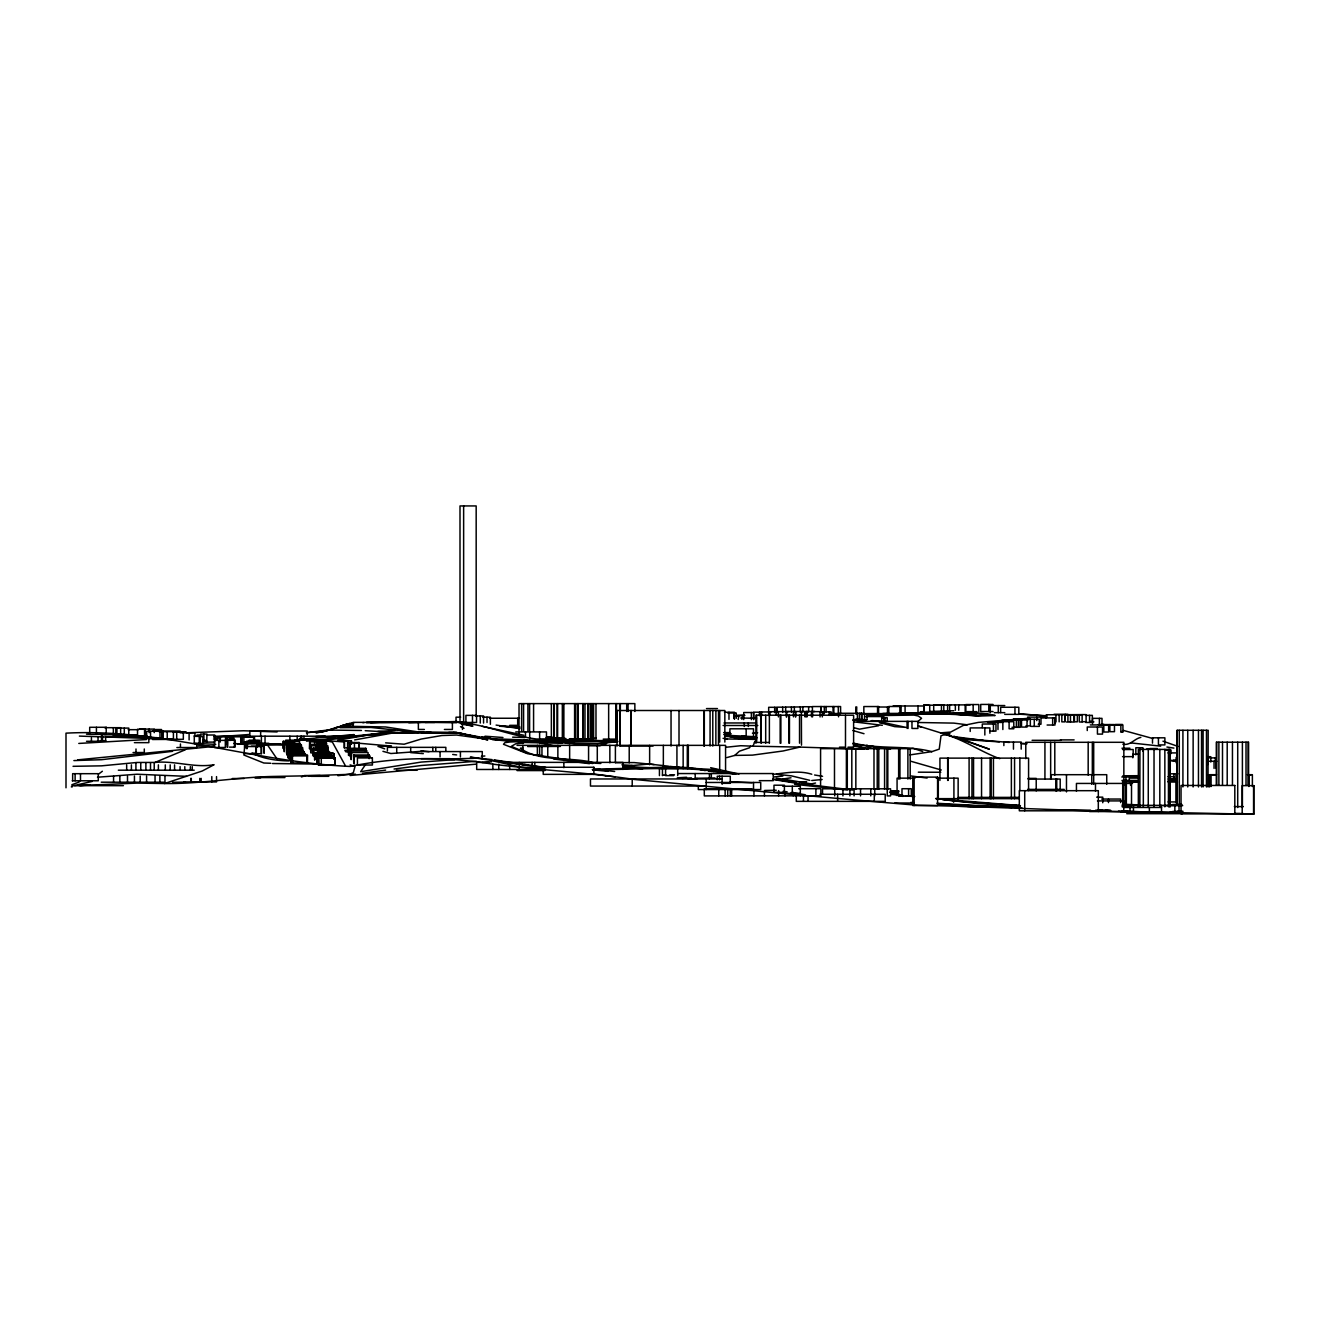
<?xml version="1.0" encoding="UTF-8"?>
<svg xmlns="http://www.w3.org/2000/svg" width="1320" height="1320" viewBox="0 0 1320 1320"><rect width="100%" height="100%" fill="white"/><g stroke="black" fill="none" stroke-linecap="round" stroke-linejoin="round"><path stroke-width="1.5" d="M738.193 719.499L738.853 715.869L735.158 715.918M741.889 719.334L742.533 715.77M725.719 747.285L740.751 745.717L753.01 746.179L754.479 742.385L769.379 742.5M754.479 742.385L756.393 739.398L726.677 738.969M261.558 753.72L261.558 746.608L244.678 746.51L243.87 755.023L263.818 763.01L270.765 763.273M364.832 765.567L360.673 771.672L421.129 762.085L454.674 759.66M750.601 746.163L749.545 747.747L739.447 751.195L734.745 755.419L726.742 757.597M876.216 749.067L879.153 747.466L890.554 748.918M607.283 741.988L616.423 740.916M917.73 721.743L921.558 718.311L918.307 716.017L914.001 715.093L867.009 715.77M1122.858 744.216C1130.431 745.784 1134.375 738.639 1140.843 737.385M102.366 771.243L98.472 774.213M344.751 725.62L352.902 723.145L322.789 731.808M73.046 766.309L101.508 765.847L137.032 762.465L154.968 762.432L185.493 749.71M382.932 751.327L390.901 753.522L423.142 751.179M584.974 738.755L579.381 739.744L537.207 739.645L568.92 743.539L598.686 743.704L617.941 741.592M154.968 762.432C174.751 760.435 194.551 768.207 214.087 764.709L202.257 770.995L164.538 783.535L137.032 783.106L80.438 785.515M533.709 765.551L532.587 766.012L545.82 767.695M71.857 784.723L79.15 782.034M909.925 754.908L931.804 751.641L939.23 749.133L940.995 735.784L945.797 734.201L951.258 735.735M570.455 738.672L589.644 739.447L595.98 737.863M326.65 730.653L337.969 726.94M301.405 776.952L304.821 775.846L355.41 774.163M336.088 727.65L350.097 723.212M606.606 743.589L599.824 745.767L590.271 745.668L562.683 742.054L507.656 740.569L492.162 739.266L456.637 732.616L422.35 732.551L385.621 726.973L346.054 726.231L351.301 724.564M340.725 726.115L347.308 724.069L342.061 725.637M527.67 746.542L560.439 746.427M306.388 732.715L333.052 729.366L319.77 731.957M931.804 751.641L931.887 751.624C906.031 744.958 879.433 749.628 853.166 743.044M802.329 783.601L808.335 784.542L815.545 783.024M71.61 786.176L92.251 781.374M316.222 733.095L319.473 732.286M864.138 749.149L799.887 747.103L783.106 750.981L752.532 755.122L734.745 755.419M908.243 749.001L913.06 748.324L922.697 751.509M354.635 739.926L393.426 732.88M940.483 732.864L950.614 732.088L963.188 725.472L978.351 722.403L1028.89 718.278M320.892 731.989L325.132 731.115L307.23 732.583M944.443 734.613L949.922 733.557L945.368 732.798M374.072 734.019L337.557 740.289L348.216 741.246M385.621 732.864L316.602 741.23M730.768 734.035L725.356 735.223L755.931 736.774L750.189 738.21L752.879 739.381M516.978 741.081L504.9 742.665L503.481 744.298L527.67 753.753L592.779 763.505M461.257 724.069L472.956 726.099L456.637 721.957L366.25 722.502L456.637 721.908L471.999 723.509L456.637 721.512L425.089 722.353L457.644 722.04M522.885 747.978L520.327 748.259C540.936 763.059 571.791 755.997 595.452 763.24L600.831 763.471M878.641 725.719L859.452 729.168L854.238 727.815M776.259 778.321L782.777 779.047L791.01 777.777M306.504 741.147L385.621 732.683L456.637 732.649L479.407 737.336M822.129 779.51L811.767 780.516M705.226 770.665C677.539 763.29 650.678 770.319 622.858 766.425L649.11 764.016L668.53 766.21M362.488 773.256L385.621 770.121M394.053 769.032L421.129 765.517L476.371 761.26M172.54 751.327L101.508 759.709L73.887 760.584M380.605 722.353L434.692 722.419M772.662 774.394C785.548 773.025 798.963 770.187 811.767 774.23M331.007 730.076L361.449 730.471M782.809 776.044L774.196 776.952M354.04 734.58L294.739 740.025M89.958 784.872L74.86 785.879M352.044 723.178L347.127 724.35L353.677 723.723L340.098 727.699L370.986 727.452L418.358 732.501M282.628 744.876L260.106 745.222M1009.355 742.467L957.412 738.061M97.482 777.216L137.032 774.23L186.532 776.341M249.282 734.481L213.708 737.088M607.596 741.576L562.683 742.054M481.404 756.278L484.869 755.981M390.984 746.229L377.965 746.394L384.73 748.885M213.972 746.427L77.715 759.858M304.821 775.846L275.534 776.408C238.293 776.919 201.745 783.981 164.538 783.535M688.363 779.229L697.438 778.553M350.097 775.483L476.371 764.131M677.308 777.827L686.565 777.249M78.787 743.44L146.454 739.546M852.803 720.241L866.893 719.812L855.673 719.169M682.11 778.42L691.482 777.843M365.211 730.686L377.834 731.428L395.175 730.405M370.59 722.683L393.64 721.693M551.842 736.956L547.189 737.154L563.178 738.705M482.13 762.448L491.502 761.855M354.536 735.405L315.81 736.577M425.452 732.567L430.98 732.254M723.756 734.563L727.287 734.365M617.529 740.223L563.178 741.361L492.162 738.738L498.349 739.876M492.162 739.546L522.819 742.451L562.139 743.292M186.351 732.798L243.556 730.752L277.101 731.94M730.95 733.706L725.076 734.003L728.013 734.266M447.348 758.934L473.517 758.373M362.769 722.667L364.072 722.601M695.095 778.272L714.962 777.942M282.628 744.48L260.337 743.556M669.718 774.956L674.52 774.757M753.769 732.864L757.663 732.715M744.661 715.457L736.741 715.654M744.678 715.209L736.791 715.39M502.953 737.5L484.984 736.213L491.04 738.474L481.8 736.758M512.639 737.17L525.03 737.566M608.124 771.342L592.531 769.824C640.414 769.543 688.446 765.27 735.884 774.13M408.771 722.716L421.129 722.353M920.287 711.744L924.231 711.629M930.138 711.447L953.816 710.737M938.668 712.305L898.772 713.196M281.193 744.101L259.99 743.572M752.449 733.211L756.162 733.111M1041.562 717.304L1047.057 717.156M662.458 775.137L666.088 775.038M831.683 714.351L839.487 714.186M594.297 769.18L640.332 767.992M385.621 732.963L409.183 732.485M782.777 779.047L799.309 781.819L806.602 781.671M955.928 806.239L1000.362 807.13M831.484 714.252L839.388 714.12M882.799 713.46L888.789 713.361M172.54 782.298L185.427 782.083M1018.941 807.13L1005.163 807.279M764.775 790.449L776.259 790.267M967.543 806.438L1019.353 806.305M940.814 772.266L918.307 772.183M1240.173 813.598L1234.002 813.598L1243.621 813.648M348.348 750.304L344.85 750.337L345.906 751.888L348.711 751.856M914.529 796.24L898.672 796.01L903.226 796.356M986.568 806.751L1019.089 806.602M152.476 739.513L172.54 739.381M400.669 732.567L424.149 732.369M385.621 745.701L386.991 745.684M860.475 713.51L864.418 713.493M393.871 721.875L456.637 722.634M860.689 713.74L904.579 713.625M861.085 713.971L918.307 713.823C937.926 712.074 957.627 716.578 976.981 713.46L860.904 713.724M1227.765 813.796L1254 814.011M993.019 704.434L980.727 704.434L980.727 711.529L993.019 711.529M928.389 704.847L923.934 704.847L923.934 711.942M970.167 704.88L949.641 704.913L949.641 712.008M942.001 705.061L950.714 705.061M940.88 705.226L923.802 705.226L923.802 712.321L940.88 712.338M1004.784 705.557L990.28 705.557L990.28 712.652M893.095 705.986L923.918 705.986M812.542 706.728L802.857 706.728L802.857 712.058M803.088 706.926L785.713 707.058L785.582 712.486M878.443 707.025L888.954 707.025M785.582 707.173L777.199 707.173L777.199 712.486M706.464 708.576L717.453 708.576M814.836 711.463L805.612 711.463L805.612 716.793M789.278 711.579L769.989 711.711L769.989 715.259M976.948 711.645L965.844 711.645L965.844 704.55L978.829 704.55L978.829 711.645M771.012 711.958L761.112 711.958L761.145 743.177L761.095 715.209M724.433 712.255L734.464 712.255L734.464 719.351M942.001 712.173L947.611 712.173L947.611 705.061M994.274 712.652L1004.784 712.652M727.699 713.014L736.246 713.014L736.246 718.344M901.082 713.097L918.01 713.097L918.01 705.986M860.673 714.021L867.025 714.021L867.025 719.351M1004.734 714.367L1018.826 714.367L1018.826 707.256L1000.643 707.256L1000.643 712.586M1054.02 714.318L1067.913 714.318L1067.913 721.413M1066.445 714.912L1073.737 714.912L1073.737 722.023L1066.445 722.023M1075.965 714.912L1082.103 714.912M1085.667 715.357L1092.349 715.357L1092.349 722.469L1085.667 722.469M475.382 715.952L483.565 715.952L483.565 723.046M865.59 716.562L883.724 716.562L883.724 721.875M460.663 717.189L456.027 717.189L456.027 720.753M482.74 717.189L490.38 717.189L490.38 724.301M881.595 717.766L887.238 717.766L887.238 721.314M1041.529 717.932L1055.34 717.932L1055.34 723.244M489.704 718.245L519.519 718.245M1013.447 718.773L1030.342 718.773L1030.342 725.868L1025.953 725.868M1023.314 719.301L1039.302 719.301L1039.302 726.396L1030.804 726.396M853.281 719.614L863.973 720.043M1009.14 719.961L1027.026 719.961L1027.026 727.072L1021.515 727.072L1021.515 719.961M1001.913 720.192L1020.211 720.192L1020.211 727.303L1012.011 727.303M857.307 721.363L917.895 721.363L917.895 728.458L911.971 728.458L911.971 721.363M994.801 721.693L1013.793 721.693L1013.793 728.788L1009.107 728.788L1009.107 721.693M1082.152 721.693L1086.096 721.693L1086.096 714.598L1046.282 714.763L1046.282 718.311M987.591 722.436L1002.853 722.436L1002.853 729.531M460.004 722.568L467.214 722.568M723.987 722.964L756.558 722.964M1038.18 724.202L1040.985 724.202L1040.985 717.106L1027.653 717.106L1027.653 720.654M1098.421 724.564L1114.476 724.564L1114.476 731.676L1109.872 731.676L1109.872 724.564M1115.367 724.449L1122.462 724.449M1090.32 724.928L1108.651 724.928L1108.651 732.022L1103.817 732.022L1103.817 724.928M1047.106 725.027L1054.977 725.027L1054.977 717.932M1109.014 725.092L1122.924 725.092L1122.924 732.204L1120.861 732.204L1120.861 725.092M509.702 725.34L517.688 725.34L517.688 718.245M723.096 725.488L757.812 725.488M104.544 727.683L120.631 727.683L120.631 734.778L104.544 734.778M118.8 728.095L128.782 728.095L128.782 735.207L113.289 735.207M139.606 729.102L154.209 729.102L154.209 732.649M128.123 729.679L138.451 729.679M153.945 729.531L161.618 729.531M424.38 729.448L418.374 729.448L418.374 722.353M444.394 729.448L452.397 729.448L452.397 722.353M153.978 730.57L156.998 730.57M152.427 730.851L163.218 730.851L163.218 737.946L152.427 737.946M163.367 731.082L180.163 731.082M989.736 731.115L995.957 731.115L995.957 724.02L982.294 724.02L982.294 727.567M1121.34 731.56L1122.462 731.56M158.994 731.643L186.07 731.742M515.773 731.923L546.48 731.923L546.48 739.018L540.952 739.018M172.706 732.22L183.331 732.22L183.331 739.315L166.683 739.315M723.64 732.6L729.663 732.6M180.147 732.831L194.914 732.831L194.914 736.379M86.526 734.201L89.859 734.201M197.01 735.009L199.633 735.009M206.728 735.009L214.698 735.009L214.698 742.104L203.181 742.104M742.104 735.9L746.163 735.9L746.163 728.805M139.606 736.213L147.213 736.213M214.071 736.197L325.281 736.197M225.786 736.329L244.745 736.329M116.143 736.774L147.642 736.642M106.524 736.923L121.11 736.923M242.732 737.253L254.529 737.253L254.529 740.817M141.356 737.665L156.998 737.665M217.024 738.061L220.621 738.061M158.994 738.755L173.415 738.755L173.415 731.643M169.306 738.853L173.052 738.853M213.526 739.002L217.569 739.002M571.015 739.117L591.509 739.117L591.509 703.61M603.223 739.117L616.473 739.117L616.473 703.61M227.106 740.041L235.042 740.041L235.042 747.136L229.532 747.136M1060.372 739.893L1074.117 739.893M249.084 740.322L259.693 740.322L259.693 745.652M285.714 740.173L325.413 740.173L325.413 743.721M1032.091 740.322L1061.148 740.322M248.589 740.619L258.472 740.619L258.472 745.948M97.515 740.916L105.897 740.916M203.676 741.163L206.959 741.163M246.741 741.163L256.806 741.163L256.822 747.252M86.526 741.295L98.043 741.295L98.043 737.748M256.822 741.922L244.547 741.922L244.547 747.252M284.493 742.12L294.855 742.12M256.542 742.516L245.834 742.516L245.834 747.846M134.392 742.648L148.846 742.648L148.846 739.084M316.701 743.044L326.568 743.044L326.568 746.592M268.867 743.308L261.393 743.308L261.393 736.197M300.036 743.44L284.163 743.44L284.163 748.77M1021.416 743.688L1027.043 743.688M237.121 743.82L242.22 743.82L242.22 736.725L220.258 736.725L220.258 742.054M256.789 743.869L246.972 743.869L246.972 747.417M326.304 744.397L310.629 744.397L310.629 751.509M517.028 745.355L725.571 745.355L725.571 770.583M301.521 745.8L286.506 745.8L286.489 753.274M310.53 745.816L327.822 745.816L327.822 751.13M198.017 746.097L213.592 746.097M653.103 746.014L619.921 746.014L619.921 710.506M753.01 746.179L799.887 747.103M251.394 746.212L264.115 746.212L264.115 753.308L263.522 746.212M286.836 746.807L301.67 746.807L301.67 750.354M316.222 746.872L326.683 746.872M839.487 747.169L845.493 747.169L845.493 715.209M848.001 747.169L853.611 747.169L853.611 715.209L755.931 715.209L755.931 743.177M176.863 747.533L196.746 747.533L196.746 743.985M286.489 747.945L302.858 747.945M327.921 747.994L313.087 747.994L313.087 755.089M347.985 747.862L344.536 747.862L344.536 740.751M1121.967 748.226L1129.936 748.226M1149.852 748.539L1157.409 748.539M286.935 748.902L302.742 748.902M1146.832 748.902L1154.653 748.902M365.822 749.743L350.394 749.743L350.394 756.838L350.839 749.743M1122.528 749.529L1133.17 749.529L1133.17 756.64L1122.528 756.64M1165.279 750.073L1171.022 750.073L1171.022 753.621M315.463 750.486L328.531 750.486M287.562 750.783L303.369 750.783L303.369 754.347M351.862 750.948L367.108 750.948M287.644 751.591L303.996 751.591L303.996 755.155M421.129 751.575L482.262 751.575L482.262 758.67M317.427 751.789L329.686 751.789M287.793 752.416L303.781 752.416M133.056 752.532L144.292 752.532L144.292 748.985M314.209 752.911L310.86 752.911L310.86 745.816M333.118 752.796L314.572 752.796L314.572 759.891M1167.986 752.911L1176.879 752.911L1176.879 758.241M251.394 753.308L256.047 753.308M305.233 753.423L289.212 753.423L289.212 758.736M244.678 753.605L261.178 753.72L261.178 746.608M305.563 754.099L290.268 754.099L290.268 759.429M1138.747 754.248L1132.807 754.248L1132.807 757.795M331.749 754.693L317.344 754.693L317.51 762.795M290.812 755.188L307.527 755.188L307.477 762.976L292.099 762.976L292.099 755.881L307.477 755.881M332.195 755.683L316.981 755.683L316.981 762.795M353.875 755.815L369.864 755.815M332.145 756.294L318.054 756.294L318.054 761.623M353.842 756.607L369.979 756.607M1206.876 756.707L1210.803 756.707L1210.803 762.036M333.811 757.152L318.632 757.152L318.813 765.072M372.421 757.928L357.423 757.928L357.423 765.022L372.421 765.022L372.355 757.928M1209.285 757.894L1216.264 757.894M421.129 758.67L450.252 758.67M1173.315 760.023L1176.879 760.023M1206.958 761.277L1216.825 761.277M488.978 762.366L476.685 762.366L476.685 769.477L544.582 769.477M592.383 769.477L600.534 769.477M118.338 770.187L194.205 770.187M396.363 770.269L417.103 770.269M517.028 770.583L544.913 770.583M677.704 773.553L773.256 773.553L773.256 780.664L759.28 780.664M1169.734 773.801L1177.82 773.801M1216.545 774.691L1209.945 774.691L1209.945 786.522M1247.4 774.724L1252.383 774.691L1252.383 786.522M1208.031 775.054L1215.819 775.054M1249.347 775.054L1250.799 775.054M304.326 775.533L320.215 775.533M673.662 775.615L665.577 775.615L665.577 768.52M1122.841 775.78L1139.044 775.698M308.83 775.912L322.228 775.912M311.025 776.325L328.828 776.325M1167.986 776.704L1173.744 776.704L1173.744 780.252M1121.818 776.985L1138.896 776.985M255.04 777.562L284.971 777.562M254.909 777.81L260.65 777.81M915.024 778.156L897.072 778.156L897.072 795.597M936.193 778.156L958.139 778.156L958.139 799.474M1139.176 778.09L1129.309 778.09L1129.309 781.638M232.353 778.519L244.117 778.519M1028.164 778.387L1036.216 778.387L1036.216 790.894M1168.233 778.717L1176.499 778.717M722.122 778.965L590.469 778.965L590.469 786.06L706.183 786.06M1028.049 779.064L1060.207 779.064L1060.207 790.894M1176.054 779.427L1168.332 779.427L1176.928 779.476M1121.967 780.417L1137.576 780.417M1169.701 780.417L1174.932 780.417M72.221 780.78L98.274 780.78L98.274 773.685L72.65 773.685L72.65 780.78M1127.23 781.275L1137.477 781.275M1167.952 781.226L1173.595 781.226M1122.38 781.836L1137.675 781.671M101.244 782.199L164.967 782.199L164.967 776.111M183.992 781.918L216.529 781.918L216.529 776.606M1139.011 782.034L1131.52 782.034L1131.52 804.986M1168.084 782.034L1177.489 782.034M706.183 782.463L760.732 782.463L760.732 789.558L698.313 789.558L698.313 786.01M722.122 783.321L730.273 783.321L730.273 776.226L717.255 776.226L717.255 779.773M1132.51 783.436L1076.443 783.436L1076.443 791.191M79.035 785.664L123.404 785.664M782.71 786.241L800.316 786.241L800.316 795.795M71.329 786.918L72.237 786.918M798.683 788.7L820.858 788.7L820.858 795.795L704.303 795.91L704.303 788.799L724.68 788.799M751.921 788.799L725.142 788.799L725.142 795.91M1027.587 789.393L1064.234 789.393M891.429 791.274L898.639 791.274M784.393 792.313L773.982 792.313L773.982 785.202L784.393 785.202L784.393 793.353M782.71 793.353L800.316 793.353M819.885 794.26L885.208 794.26L885.208 801.356L796.29 801.356L796.29 796.026M905.289 795.811L911.278 795.811L911.278 788.716L901.989 788.716L901.989 795.811M1096.672 797.164L1102.761 797.164L1102.761 802.741M958.287 797.379L1019.155 797.379M938.305 798.649L1018.908 798.649M1101.672 799.045L1120.664 799.045L1120.664 802.593M942.183 799.474L946.176 799.474M1097.448 800.91L1123.749 800.91L1123.749 811.569L1089.528 811.569M1168.035 801.933L1177.341 801.933M1172.539 804.474L1181.977 804.474M1169.701 805.15L1173.332 805.15M1012.786 805.761L1018.908 805.761M1163.415 805.662L1182.703 805.662M1126.719 806.602L1130.63 806.602M1234.332 806.602L1243.308 806.602M1123.32 807.46L1161.517 807.46M1059.432 810.183L1090.568 810.183M1095.682 810.183L1102.761 810.183M1098.322 810.81L1019.32 810.81L1019.32 790.68L1098.322 790.68L1098.322 811.569M1177.258 811.255L1182.918 811.255M1181.977 811.569L1172.539 811.569L1182.093 811.717M1121.307 812.196L1161.517 812.196M1182.918 812.262L1172.87 812.262L1183.034 812.608M1163.415 812.757L1182.703 812.757M1126.719 813.697L1182.291 813.697M1243.522 813.697L1234.2 813.697L1237.929 814.06M831.501 713.658L839.388 713.658M897.286 713.889L953.816 713.988L975.397 715.572L991.468 714.813L975.43 713.394L918.307 713.592C943.437 715.704 970.563 709.648 995.148 715.506L978.005 716.1L953.816 714.12L877.404 713.955M890.818 791.043L898.887 791.043M912.961 803.038L894.795 802.989M830.247 713.674L839.207 713.707M1018.924 714.169L1046.545 715.754M1155.874 812.196L1237.929 813.928M1138.797 805.414L1121.95 805.216M1129.359 806.767L1131.389 806.784L1122.016 806.685M1181.318 812.674C1093.603 812.212 1006.005 806.982 918.307 805.315C823.515 797.593 728.887 788.403 634.211 779.443C587.053 772.348 539.402 770.22 492.162 764.049C444.906 756.409 397.023 756.69 350.097 766.441C254.611 762.3 162.459 727.963 66 733.161L66 787.809M448.751 732.435L456.637 732.501L487.757 739.909L467.89 735.124L485.314 738.986L456.637 735.025L441.853 735.52L421.129 739.068L404.151 744.216L385.621 742.846M650.017 767.745L627.066 766.837M421.129 732.517L456.637 732.666L462.445 734.151L456.637 732.748L421.129 732.468L388.509 733.012L373.263 735.075L363.478 734.992M79.381 736.098L172.54 739.249M740.751 718.03L756.525 718.278M918.307 722.502L953.816 723.112L967.329 724.812M724.597 736.428L757.086 737.632M756.574 738.804L738.391 738.424L729.679 736.61M318.483 764.082L272.464 763.521M598.686 769.692L614.658 771.49M398.046 732.517L377.834 731.428M615.978 762.679L634.211 762.581L654.11 764.577M1170.048 812.212L1179.948 812.526M1176.384 812.526L1182.72 812.641M897.765 792.33L889.795 792.165L898.87 793.221M117.975 734.547L137.032 735.042M891.214 791.637L898.573 791.818M1227.6 813.763L1235.817 814.011M1178.265 812.542L1182.126 812.641M730.422 781.654L752.004 782.793M1181.779 812.592L1174.569 812.394M1122.594 804.21L1138.847 804.919M565.95 738.523L551.331 737.583M937.711 803.979L978.054 805.959M193.908 743.341L215.77 744.364M411.493 752.68L423.308 753.637M891.165 793.056L896.528 793.27M1181.911 812.51L1172.787 812.13M739.002 774.015L720.39 769.89L680.394 767.712M971.157 806.371L937.992 804.606M500.049 725.934L519.783 726.775M500.164 726.247L519.832 727.765M288.865 760.897C276.49 760.732 263.208 758.769 252.4 753.34M1145.776 812.031L1123.37 810.876M1135.53 811.866L1121.984 811.074M317.823 736.676L335.593 738.029M1018.759 805.662L953.816 801.025L936.573 798.452M1020.459 805.893L978.879 803.632L935.616 798.501M936.903 803.269L1012.028 807.477M1018.891 713.674L1046.859 716.116M453.222 732.485L457.43 732.847M999.603 806.355L1021.861 807.774M534.616 768.603L544.351 769.114M1020.014 805.778L1005.856 805.035M616.06 741.823L569.349 738.771M621.934 764.824L632.214 765.418M1173.018 811.948L1181.169 812.41M1019.881 805.53L936.21 798.748M999.322 741.889L960.894 739.299M1110.351 810.579L1099.23 809.837M1118.452 811.123L1126.57 811.651M337.936 775.698L350.097 774.147L353.347 772.645L355.014 766.474L350.097 764.89M1122.974 805.678L1129.095 806.074M1124.409 805.546L1131.389 806.009M1123.468 805.86L1131.389 806.388M900.751 795.3L890.918 794.376M910.404 795.976L914.249 796.257M911.031 796.372L914.661 796.636M1105.236 809.968L1110.747 810.364M708.691 771.111L734.448 773.866M794.574 784.294L847.275 790.004M605.253 775.698L615.367 776.886M1021.02 743.308L1024.848 743.606M344.223 741.988L324.621 740.454L332.376 742.071L345.46 765.897M202.653 740.091L206.25 740.371M542.487 755.683L533.528 754.858M546.001 767.547L494.059 759.908M872.173 720.605L881.034 721.38M604.725 741.823L582.763 740.239L544.913 740.025L551.777 741.675M391.528 746.097L350.097 742.451L349.932 749.611L350.097 742.516M871.183 720.654L878.592 721.314M1123.27 804.655L1131.273 805.365M776.572 774.246L791.554 775.896L809.77 780.334M642.659 768.884L623.271 767.052M964.722 738.771L955.581 737.797M548.031 738.16L556.842 739.332M299.409 738.49L316.503 740.041M492.162 759.627L470.316 757.168L489.637 760.138L520.822 767.184L544.087 767.91L494.142 760.386M852.736 790.053L808.335 784.542M233.921 743.424L243.556 744.381M953.816 736.626L983.466 740.421M927.118 778.058L910.553 775.896M1169.966 760.303L1176.054 760.947M910.916 802.379L914.347 802.758M1160.676 746.146L1130.861 742.912M1168.728 760.353L1174.239 760.947M522.918 764.626L526.647 764.989L524.601 764.395M669.718 766.342L679.305 767.497L676.236 766.969M421.129 750.766L429.016 751.69M452.694 754.462L456.637 754.924M853.974 721.875L882.337 725.29M540.16 739.398C515.196 737.121 491.898 726.858 467.115 723.343M590.749 773.635L608.784 775.962M496.106 725.092L519.783 728.607M890.868 793.815L902.962 795.349M674.504 766.936L678.86 767.514M494.092 760.567L527.67 765.369M550.688 738.408L546.018 737.517M538.345 766.87L544.071 767.662M482.212 726.297L523.908 735.273M1089.957 721.248L1093.9 721.858M1166.897 747.037L1173.892 748.093M589.446 763.686L553.377 758.934M796.307 782.678L772.827 779.031M713.905 771.474L695.277 768.587M194.089 735.834L197.389 736.329M783.189 791.241L787.182 791.868M791.175 792.511L805.117 794.722M853.462 746.097L866.497 748.011L870.639 747.499L866.877 745.156M814.605 775.005L822.574 776.308M459.938 733.178L463.914 733.837M852.885 743.886L877.288 747.565L871.15 745.734M809.837 785.384L773.454 779.542M524.255 739.909L537.587 742.434M589.644 739.447L593.934 740.173M723.063 738.309L727.056 738.986M799.309 781.819L810.892 783.849M258.835 743.737L267.762 745.321L277.266 759.313M539.022 742.549L554.053 745.932M990.38 804.441L996.105 806.173M710.655 767.679L720.39 769.89M941.308 770.005L910.916 761.277M1153.086 738.573L1123.501 730.438M1162.953 741.18L1178.116 746.46M852.868 730.521L864.022 733.706M853.891 744.942L867.966 749.331M1101.787 723.921L1105.731 725.109M918.307 725.951L959.128 738.589M945.07 734.448C964.375 739.992 980.941 751.773 999.718 758.686M918.307 726.182L921.591 727.237M953.816 736.84L989.34 749.183L953.816 736.23M525.525 752.532L511.335 746.328L515.724 743.803L523.545 742.929L522.819 742.451M460.482 726.677L464.013 728.36M1253.571 785.631L1253.571 814.044M1248.885 774.691L1248.885 786.522M1248.588 785.103L1248.588 742.203L1216.314 742.203L1216.314 785.103M1248.159 742.203L1248.159 785.103M1246.014 742.203L1246.014 785.103M1242.4 742.203L1242.4 807.559M1237.714 742.203L1237.714 807.559M1232.451 742.203L1232.451 785.103M1227.204 742.203L1227.204 785.103M1222.501 742.203L1222.501 785.103M1218.888 742.203L1218.888 785.103M1216.743 742.203L1216.743 785.103M1216.149 761.277L1216.149 768.388M1215.357 757.894L1215.357 761.458M1214.053 761.277L1214.053 768.388M1211.083 774.691L1211.083 786.522M1209.103 775.054L1209.334 786.902M1207.998 786.967L1208.179 730.29L1177.077 730.29L1177.176 805.183M1207.453 757.928L1207.453 765.022M1206.48 730.29L1206.48 786.967M1203.097 730.29L1203.097 786.967M1201.546 730.29L1201.546 786.967M1198.461 730.29L1198.461 786.967M1193.131 730.29L1193.131 786.967M1187.736 730.29L1187.736 786.967M1182.918 730.29L1182.918 786.967M1179.288 730.29L1179.288 805.183M1179.024 805.662L1179.024 812.757M1177.258 730.29L1177.258 805.183M1176.12 757.449L1176.12 762.762M1175.922 775.054L1175.922 802.676M1173.909 773.801L1173.909 779.13M1170.13 806.866L1170.13 749.413L1138.335 749.413L1138.335 806.866M1169.685 749.413L1169.685 806.866M1168.447 749.413L1168.447 806.866M1164.851 749.413L1164.851 806.866M1161.517 805.365L1161.517 812.476M1159.818 749.413L1159.818 806.866M1158.432 737.814L1158.432 744.909L1164.883 744.909L1164.883 737.814L1152.492 737.814L1152.492 743.143M1154.026 749.413L1154.026 806.866M1149.373 807.46L1149.373 812.196M1148.268 749.413L1148.268 806.866M1143.334 749.413L1143.334 806.866M1142.905 751.311L1142.905 747.747L1135.827 747.747L1135.827 754.858M1139.952 747.747L1139.853 806.866M1133.451 805.365L1133.451 812.476M1130.53 781.836L1130.53 785.384M1126.356 783.436L1126.356 804.755M1125.927 776.985L1125.927 780.533M1125.349 783.436L1125.349 804.755M1123.848 785.334L1123.848 742.302L1025.789 742.302L1025.789 758.686M1123.551 783.436L1123.551 804.755M1122.709 783.436L1122.709 804.755M1108.47 799.045L1108.47 802.593M1106.737 784.261L1106.737 774.691L1050.918 774.691L1050.918 778.519M1102.002 725.456L1102.002 718.361L1092.564 718.361L1092.564 723.69M1099.395 718.361L1099.395 725.456M1097.431 727.006L1097.431 734.101L1102.53 734.101L1102.53 727.006L1087.251 727.006L1087.251 730.554M1095.484 783.436L1095.484 791.191M1093.702 742.302L1093.686 784.261M1092.333 742.302L1092.333 775.087M1091.772 774.691L1091.772 784.261M1089.561 715.357L1089.561 722.469M1088.175 742.302L1088.175 775.087M1082.152 714.598L1082.103 722.007L1079.314 722.007L1079.314 714.912M1077.351 714.714L1077.351 721.809L1074.43 721.809L1074.43 714.714M1070.47 714.912L1070.47 722.023M1066.477 774.691L1066.477 791.917M1065.24 714.318L1065.24 721.413M1064.893 714.763L1064.893 721.858L1061.824 721.858L1061.824 714.763M1059.151 714.763L1059.151 721.858M1056.743 779.064L1056.743 790.894M1055.918 714.763L1055.918 721.858M1055.785 779.064L1055.785 790.894M1054.795 742.302L1054.795 775.087M1052.667 717.932L1052.667 725.027M1050.654 742.302L1050.654 779.179M1044.928 742.302L1044.928 779.179M1036.777 717.106L1036.777 720.654M1034.286 719.301L1034.286 726.396M1028.577 790.581L1028.577 758.125L939.939 758.125L939.939 780.433M1024.716 790.68L1024.716 810.81M1021.201 749.149L1021.201 742.038L1003.86 742.038L1003.86 745.602M1019.865 758.125L1019.865 790.581M1018.413 720.192L1018.413 727.303M1016.367 720.192L1016.367 727.303M1014.948 707.256L1014.948 714.367M1014.568 758.125L1014.568 798.699M1013.463 742.038L1013.463 749.149M1011.368 758.125L1011.368 798.699M998.283 705.557L998.283 712.652M997.986 722.436L997.986 729.531M993.448 724.02L993.448 731.115M993.432 758.125L993.432 798.699M991.188 758.125L991.188 798.699M990.115 758.125L990.115 798.699M989.884 733.243L989.884 727.914L970.2 727.914L970.2 731.462M988.795 704.434L988.795 711.529M984.835 727.914L984.835 735.025M981.552 758.125L981.552 798.699M973.549 758.125L973.549 798.699M973.17 704.55L973.17 711.645M971.966 758.125L971.966 798.699M969.095 758.125L969.095 798.699M965.168 704.88L965.168 711.975M958.732 704.88L958.732 710.209M955.35 704.913L955.35 710.242M953.914 778.156L953.914 799.474M953.634 798.649L953.634 802.213M948.139 758.125L948.139 780.433M947.661 758.125L947.661 780.433M941.457 704.797L941.457 711.909M938.305 778.156L938.305 799.474M929.726 705.226L929.726 712.321M914.149 777.117L914.149 805.53M910.206 779.097L910.206 748.654L820.578 748.654L820.578 785.185M908.605 788.716L908.605 795.811M908.061 721.363L908.061 728.458M907.896 748.654L907.896 779.097M907.071 721.363L907.071 728.458M905.091 705.986L905.091 713.097M899.893 706.497L899.893 713.608M899.943 748.654L899.943 779.097M898.639 748.654L898.639 779.097M887.816 748.654L887.816 789.244M887.486 707.025L887.486 714.136M887.255 788.799L887.255 795.91L890.571 795.91L890.571 788.799L822.541 788.799L822.541 794.129M886.957 748.654L886.957 789.244M885.027 717.766L885.027 721.314M884.582 748.654L884.582 789.244M881.71 716.562L881.71 721.875M878.79 748.654L878.79 789.244M877.553 706.546L877.553 713.658M877.222 748.654L877.222 789.244M874.731 788.799L874.731 795.91M874.302 794.26L874.302 801.356M873.989 748.654L873.989 789.244M870.771 788.799L870.771 795.91M864.55 714.021L864.55 719.351M861.943 720.373L861.943 713.279L838.53 713.279L838.546 716.826M861.448 713.279L861.448 720.373M860.541 788.799L860.541 795.91M859.386 713.279L859.386 720.373M857.406 713.279L857.406 720.373M856.597 714.037L856.746 706.942L855.822 706.942L855.822 714.037M855.839 748.654L855.839 789.244M854.089 788.799L854.089 795.91M851.812 748.654L851.812 789.244M849.882 788.799L849.882 795.91M847.291 748.654L847.291 789.244M846.384 748.654L846.384 789.244M842.935 788.799L842.935 795.91M840.592 713.658L840.592 706.546L812.41 706.563L812.41 711.892M838.299 706.546L838.299 713.658L833.052 713.658L833.052 706.546M837.622 794.26L837.622 801.356M834.718 788.799L834.718 795.91M834.487 748.654L834.487 789.244M833.827 706.546L833.827 713.658M831.088 715.407L831.088 711.86L823.036 711.86L823.036 715.407M829.158 711.86L829.158 715.407M826.106 706.546L826.106 711.876M824.323 706.546L824.323 713.658M822.294 716.958L822.294 711.629L812.576 711.629L812.576 716.958M821.238 706.563L821.238 711.892M820.776 706.546L820.776 711.876M820.066 711.629L820.066 716.958M815.892 788.7L815.892 795.795M811.47 711.463L811.47 716.793M808.632 706.728L808.632 712.058M808.054 796.026L808.054 801.356M807.147 711.463L807.147 716.793M806.619 711.463L806.619 716.793M804.837 716.809L804.837 711.48L786.769 711.513L786.769 716.842M803.451 796.026L803.451 801.356M801.372 711.48L801.487 745.173M800.299 706.926L800.299 712.239M799.54 715.209L799.54 743.177M795.795 711.513L795.795 716.842M795.349 711.48L795.349 716.809M794.343 706.926L794.343 712.239M793.435 711.513L793.435 716.842M793.204 792.247L793.204 795.795M792.297 786.241L792.297 793.353M791.422 707.058L791.422 712.387M789.459 715.209L789.459 743.177M788.898 715.209L788.898 743.177M786.274 711.579L786.274 716.909M785.004 792.346L785.004 795.91M782.678 707.173L782.678 712.486M780.879 715.209L780.879 743.177M780.169 715.209L780.169 743.177M778.652 790.581L778.652 795.91M778.387 711.579L778.387 716.909M776.341 712.618L776.341 707.305L768.669 707.305L768.702 715.522M776.127 711.711L776.127 715.259M774.659 707.305L774.659 712.618M769.379 715.209L769.379 743.177M765.699 715.209L765.683 743.177M764.428 790.581L764.428 795.91M761.64 715.754L761.64 712.189L753.703 712.189L753.703 719.301M759.445 712.189L759.445 715.754M756.69 715.209L756.69 741.18M753.951 790.581L753.951 795.91M753.571 719.614L753.571 712.519L743.721 712.519L743.721 719.614M753.505 735.9L753.505 728.805L729.91 728.805L729.91 735.9M753.522 782.463L753.522 789.558M751.377 712.519L751.377 719.614M748.341 722.964L748.341 726.511M744.298 722.964L744.298 726.511M733.854 713.014L733.854 718.344M731.643 788.799L731.643 795.91M730.273 788.799L730.273 795.91M728.986 712.255L728.986 719.351M727.716 788.799L727.716 795.91M724.845 742.071L724.845 710.506L616.852 710.506L616.852 742.071M722.122 776.226L722.122 784.278M719.713 710.506L719.713 742.071M719.697 745.355L719.697 770.583M719.548 776.226L719.548 779.773M718.756 788.799L718.756 795.91M718.476 710.506L718.476 744.051M715.869 710.506L715.869 744.051M712.784 710.506L712.784 746.014M711.332 773.553L711.332 777.117M710.077 710.506L710.077 746.014M709.434 773.553L709.434 778.882M706.183 778.965L706.183 789.558M704.319 710.506L704.319 746.014M703.906 710.506L703.906 746.014M695.211 773.553L695.211 778.882M688.331 745.355L688.331 766.689M687.769 745.355L687.769 768.636M687.308 745.355L687.308 766.689M683.149 745.355L683.149 768.636M679.008 710.506L679.008 746.014M677.704 775.615L677.704 768.52L659.439 768.52L659.439 775.615M676.929 745.355L676.929 766.689M671.038 710.506L671.055 746.014M663.349 745.355L663.349 766.689M662.458 768.52L662.458 775.615M649.638 745.355L649.638 764.759M634.854 711.496L634.854 703.61L519.024 703.61L519.024 731.231M632.214 778.965L632.214 786.06M631.158 710.506L631.158 746.014M630.943 710.506L630.943 746.014M629.211 745.355L629.211 762.811M628.056 703.61L628.056 711.496M626.703 703.61L626.703 711.496M622.957 769.477L622.957 762.366L509.685 762.366L509.685 769.477M620.351 703.61L620.351 711.496M620.218 710.506L620.218 746.014M619.707 703.61L619.707 711.496M617.051 710.506L617.051 746.014M615.846 703.61L615.846 739.117M615.4 745.355L615.4 762.811M609.856 745.355L609.856 762.811M608.652 703.61L608.652 739.117M597.284 745.355L597.284 762.811M595.98 703.61L595.98 739.117M593.587 703.61L593.587 739.117M592.465 703.61L592.465 739.117M590.271 703.61L590.271 739.117M588.571 745.355L588.571 762.811M588.324 703.61L588.324 739.117M587.796 703.61L587.796 739.117M584.974 703.61L584.974 739.117M583.275 703.61L583.275 739.117M582.796 703.61L582.796 739.117M578.127 703.61L578.127 739.117M577.582 703.61L577.582 739.117M575.635 703.61L575.635 739.117M574.596 703.61L574.596 739.117M569.646 745.355L569.646 760.881M563.871 703.61L563.871 739.117M563.855 762.366L563.855 767.695M562.782 703.61L562.782 739.117M562.337 703.61L562.337 739.117M557.617 703.61L557.617 739.117M557.865 745.355L557.865 758.934M557.073 703.61L557.073 739.117M554.301 703.61L554.301 739.117M553.789 703.61L553.789 739.117M551.364 703.61L551.364 739.117M547.767 745.355L547.767 757.004M541.959 745.355L541.959 755.057M539.616 731.923L539.616 739.018M539.616 745.355L539.616 755.057M537.372 745.355L537.372 755.057M534.814 762.366L534.814 765.93M533.577 703.61L533.577 731.231M532.158 762.366L532.158 769.477M529.601 703.61L529.601 731.231M529.699 731.923L529.699 739.018M527.934 703.61L527.934 731.231M525.476 731.923L525.476 737.253M523.578 703.61L523.578 731.231M522.885 745.355L522.885 749.248M521.647 703.61L521.647 731.231M519.189 731.923L519.189 735.471M519.238 762.366L519.238 769.477M498.745 764.148L498.745 769.477M492.855 764.148L492.855 769.477M487.014 717.189L487.014 722.518M480.282 715.952L480.282 723.046M476.173 716.446L476.173 505.939L460.004 505.939L460.004 720.522M472.478 715.374L472.478 722.486M463.633 505.939L463.633 722.568M462.462 729.448L462.462 722.353L353.05 722.353L353.05 725.901M460.416 751.575L460.416 756.904M445.846 750.898L445.846 747.351L387.403 747.351L387.403 750.898M440.071 751.575L440.071 756.904M435.765 747.351L435.765 750.898M432.811 747.351L432.811 750.898M410.685 747.351L410.685 752.68M396.726 747.351L396.726 752.68M369.32 758.538L369.32 754.99L353.644 754.99L353.644 762.085M368.973 754.99L368.973 758.538M368.082 756.112L368.082 752.548L351.17 752.548L351.17 759.66L351.681 752.548M365.937 751.856L365.937 748.308L348.48 748.308L348.48 755.419M365.673 748.308L365.673 751.856M359.271 749.611L359.271 742.516L347.589 742.516L347.589 749.611M358.908 742.516L358.908 747.846M354.436 742.516L354.486 749.611M354.238 755.815L354.288 763.702M353.991 754.99L353.842 763.702M351.45 744.315L351.45 740.751L344.19 740.751L344.19 747.862M351.12 740.751L351.12 744.315M349.008 748.308L349.008 755.419M347.837 742.516L347.837 749.611M334.141 759.033L334.141 753.703L316.404 753.703L316.404 759.033M333.811 753.703L333.811 759.033M328.135 752.862L328.135 749.314L313.385 749.314L313.385 756.426M327.376 745.816L327.376 751.13M326.287 747.186L326.287 741.856L309.557 741.856L309.557 748.952L309.837 741.856M325.924 741.856L325.924 747.186M318.466 756.294L318.466 763.405M316.734 753.703L316.734 760.798M315.892 745.816L316.024 749.364M314.886 752.796L314.886 759.891M314.589 741.856L314.671 745.404M313.682 749.314L313.682 756.426M313.417 747.994L313.417 755.089M307.213 734.58L307.213 731.016L249.843 731.016L249.843 736.345M307.098 755.881L307.098 762.976M306.999 755.188L306.999 762.284M303.963 736.197L303.963 739.744M303.633 751.591L303.633 755.155M303.055 755.238L303.055 749.909L287.644 749.909L287.793 757.746M301.768 736.197L301.768 739.744M301.339 748.176L301.339 744.629L284.278 744.629L284.278 751.723L284.641 744.629M301.075 744.629L301.075 748.176M300.877 736.197L300.877 739.744M299.392 744.86L299.59 741.312L283.058 741.312L283.058 748.407M297.182 736.197L297.182 739.744M292.479 755.881L292.479 762.976M291.34 755.188L290.812 762.284L290.647 754.099M289.872 736.197L289.872 741.527M289.658 753.423L289.658 760.518M288.255 752.416L288.255 757.746M288.073 749.909L288.007 756.921M287.298 748.902L287.298 754.231M286.852 745.8L286.836 755.057M283.503 741.312L283.503 748.407M265.039 736.197L265.039 743.308M260.65 731.016L260.65 736.345M257.07 746.839L257.07 743.292L246.625 743.292L246.625 748.605M256.327 746.51L256.327 753.605M255.981 746.51L255.981 753.605M253.621 737.253L253.621 740.817M247.45 743.869L247.45 747.417M247.203 743.292L247.203 748.605M246.46 742.516L246.46 747.846M245.173 741.922L245.173 747.252M243.87 737.253L243.87 744.364M240.735 736.725L240.735 743.82M234.432 747.136L234.382 739.101L227.073 739.101L227.106 747.136M233.491 736.725L233.491 740.272M231.726 736.725L231.726 740.272M230.257 740.454L230.257 736.906L225.538 736.906L225.538 740.454M229.779 736.906L229.779 740.454M227.7 740.041L227.7 747.136M227.337 739.101L227.337 744.43M226.017 736.906L226.017 744.018M218.873 740.371L218.873 747.483M211.81 776.606L211.81 781.918M206.728 742.104L206.959 734.068L200.607 734.068L200.607 737.616M203.907 734.068L203.907 741.163M201.168 778.371L201.168 781.918M200.178 736.345L200.178 743.457M199.798 778.371L199.798 781.918M199.254 736.345L199.254 743.457M192.258 766.639L192.258 770.187M191.301 778.371L191.301 781.918M190.74 778.371L190.74 781.918M190.361 766.639L190.361 770.187M189.106 732.831L189.106 739.926M184.8 766.639L184.8 770.187M180.444 743.985L180.444 747.533M180.081 766.639L180.081 770.187M176.715 732.22L176.715 739.315M174.57 764.857L174.57 770.187M170.197 764.857L170.197 770.187M167.227 731.643L167.227 738.755M165.297 764.857L165.297 770.187M160 731.296L160 738.408M159.885 776.111L159.885 782.199M158.383 764.857L158.383 770.187M155.05 776.111L155.05 782.199M154.225 763.092L154.225 770.187M150.546 731.296L150.546 738.408M150.513 763.092L150.513 770.187M149.111 729.102L149.111 732.649M146.586 776.111L146.586 782.199M145.876 763.092L145.876 770.187M144.556 729.679L144.556 736.774M140.761 763.092L140.761 770.187M140.2 776.111L140.2 782.199M135.993 748.985L135.993 752.532M135.911 763.092L135.911 770.187M134.442 776.111L134.442 782.199M131.406 764.857L131.406 770.187M127.495 776.111L127.495 782.199M126.67 764.857L126.67 770.187M124.294 728.095L124.294 735.207M119.856 776.111L119.856 782.199M116.952 727.683L116.952 734.778M115.813 727.683L115.813 734.778M113.569 776.111L113.569 782.199M113.355 727.683L113.355 734.778M105.617 737.368L105.617 740.916M102.564 733.821L102.564 740.916M101.491 733.821L101.491 740.916M96.426 727.287L96.426 734.382M91.426 737.748L91.426 741.295M80.487 773.685L80.487 780.78M75.124 773.685L75.124 780.78M882.799 722.37L879.351 722.535L894.663 726.627L905.916 727.369L882.799 722.37M943.8 704.797L933.702 704.797L933.702 711.909L943.8 711.909L943.8 704.797M878.592 706.546L863.841 706.546L863.841 713.658L878.592 713.658L878.592 706.546M901.082 706.497L888.805 706.497L888.805 713.608L901.082 713.608L901.082 706.497M476.553 715.374L465.91 715.374L465.91 722.486L476.553 722.486L476.553 715.374M106.21 727.287L89.694 727.287L89.694 734.382L106.21 734.382L106.21 727.287M144.969 729.267L137.527 729.267L137.527 736.362L144.969 736.362L144.969 729.267M161.766 731.296L146.668 731.296L146.668 738.408L161.766 738.408L161.766 731.296M202.9 736.345L194.287 736.345L194.287 743.457L202.9 743.457L202.9 736.345M225.324 740.371L214.533 740.371L214.533 747.483L225.324 747.483L225.324 740.371M335.049 757.977L318.318 757.977L318.318 765.072L335.049 765.072L335.049 757.977M334.818 758.159L321.288 758.159L321.288 765.27L334.818 765.27L334.719 758.159M593.868 767.266L543.23 767.266L543.23 774.361L593.868 774.361L593.868 767.266M937.579 777.117L912.797 777.117L912.797 805.53L937.579 805.53L937.579 777.117M1234.811 785.466L1181.037 785.466L1181.037 813.879L1234.811 813.879L1234.811 785.466M1253.835 785.631L1242.186 785.631L1242.186 814.044L1253.835 814.044L1253.835 785.631M1174.849 805.365L1130.035 805.365L1130.035 812.476L1174.849 812.476L1174.849 805.365"/></g></svg>
